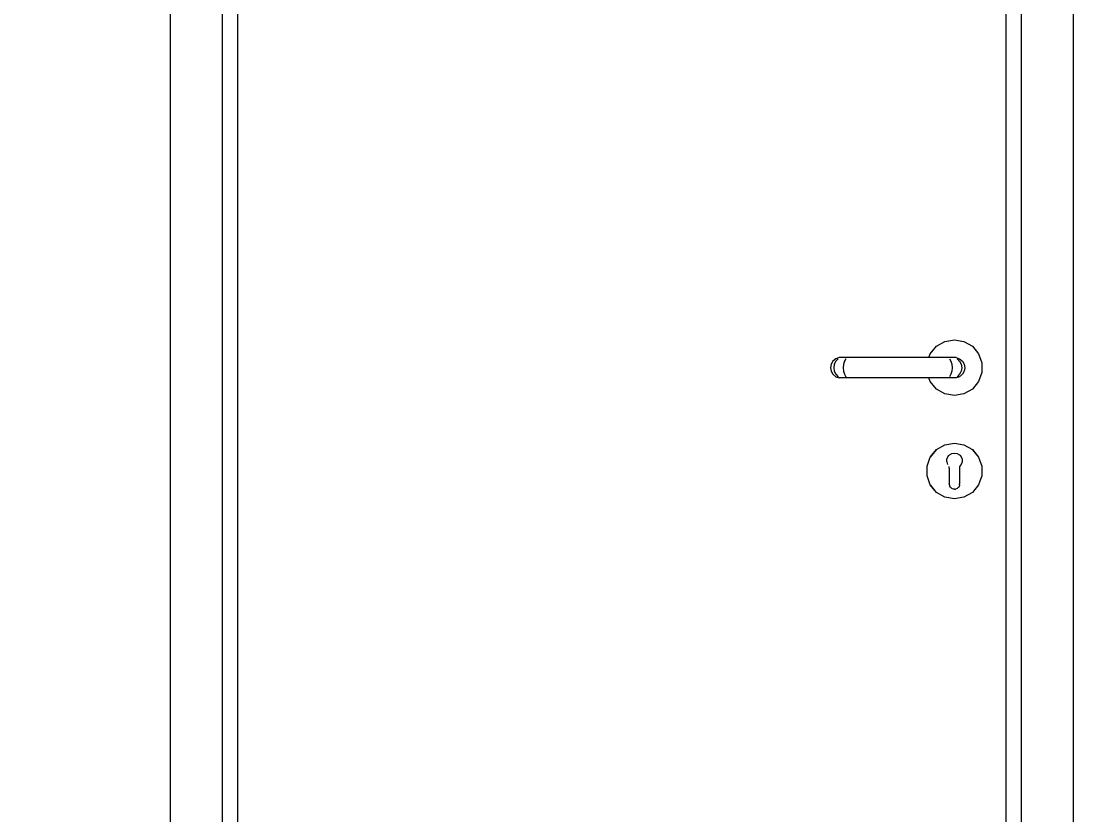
# Model space of a CAD drawing. Header units: millimetres. Extents: x -310 to 171125, y -3027 to 55843.
# Drawn here: x 132004 to 133042, y 18563 to 19331 of the extents above; entities that cross this region are included whole.
import ezdxf

# ---------------------------------------------------------------- set-up
doc = ezdxf.new("R2010")
doc.units = ezdxf.units.MM
doc.header["$MEASUREMENT"] = 0
doc.set_wipeout_variables(frame=1)
doc.linetypes.add('Wipeout_Contour', pattern=[1000, 0, -1000])
doc.layers.add('Dimensioning - General', color=7, linetype='Continuous')
doc.layers.add('Structural - Bearing', color=7, linetype='Continuous')
for name, color, linetype, lineweight, true_color in [('Dimensioning - General_Pen_No__61', 7, 'Continuous', 20, 0x6a6a6a), ('Dimensioning - General_Pen_No__88', 7, 'Continuous', 20, 0xfd4435), ('Structural - Bearing_Pen_No__82', 7, 'Continuous', 20, 0xaaaaaa)]:
    doc.layers.add(name, color=color, linetype=linetype, lineweight=lineweight, true_color=true_color)
doc.layers.get('0').off()
doc.styles.add('GENERATED_STYLE_6', font='calibril.ttf')
doc.dimstyles.new('GENERATED_STYLE__1', dxfattribs={"dimtxt": 195.999997, "dimasz": 106.4, "dimexe": 0.18, "dimexo": 0.0625, "dimgap": 0.09, "dimtad": 1, "dimdec": 0, "dimlfac": 0.1, "dimzin": 0, "dimdsep": 46, "dimtxsty": 'GENERATED_STYLE_6', "dimblk": 'ARROWHEAD_2', "dimblk1": 'ARROWHEAD_2', "dimblk2": 'ARROWHEAD_2', "dimcen": 0.09, "dimse1": 1, "dimse2": 1, "dimclrd": 256, "dimclre": 256, "dimclrt": 256, "dimadec": 0, "dimazin": 0, "dimtfac": 1, "dimtdec": 4, "dimtmove": 0, "dimatfit": 3, "dimfxl": 1, "dimtolj": 1, "dimtzin": 0, "dimarcsym": 0})

# ---------------------------------------------------------------- blocks, each defined once
blk = doc.blocks.new('*D85')
at = {"layer": 'Dimensioning - General_Pen_No__61', "color": 251, "linetype": 'Continuous', "lineweight": 20, "true_color": 0x6a6a6a, "transparency": 16777216}
for p, q in [((134582.9, 20636), (134722.9, 20555.2)), ((134757.9, 20595.6), (134547.9, 20595.6)), ((134652.9, 17895.6), (134652.9, 20595.6)), ((134582.9, 17936), (134722.9, 17855.2)), ((134757.9, 17895.6), (134547.9, 17895.6))]:
    blk.add_line(p, q, dxfattribs=at)
at = {"layer": 'Dimensioning - General_Pen_No__88', "color": 20, "lineweight": 20, "true_color": 0xfd4435, "transparency": 16777216, "char_height": 196, "attachment_point": 7, "rotation": 90, "style": 'GENERATED_STYLE_6'}
for s, insert in [('\\A1;{\\pql;\\fCalibri Light|b0|i0|c0|p34;20}', (134613.7, 20237.4)), ('\\A1;{\\pql;\\fCalibri Light|b0|i0|c0|p34;270}', (134613.7, 19007.3))]:
    blk.add_mtext(s, dxfattribs=dict(at, insert=insert))
blk = doc.blocks.new('ARROWHEAD_2')
at = {"color": 0, "linetype": 'Continuous', "lineweight": 0}
for p, q in [((-0.3781, -0.655), (0.3781, 0.655)), ((0, 0), (-1, 0))]:
    blk.add_line(p, q, dxfattribs=at)
blk = doc.blocks.new('*D128')
at = {"layer": 'Dimensioning - General_Pen_No__61', "color": 251, "linetype": 'Continuous', "lineweight": 20, "true_color": 0x6a6a6a, "transparency": 16777216}
for p, q in [((135132.9, 20636), (135272.9, 20555.2)), ((135307.9, 20595.6), (135097.9, 20595.6)), ((135202.9, 17895.6), (135202.9, 20595.6)), ((135132.9, 17936), (135272.9, 17855.2)), ((135307.9, 17895.6), (135097.9, 17895.6))]:
    blk.add_line(p, q, dxfattribs=at)
at = {"layer": 'Dimensioning - General_Pen_No__88', "color": 20, "lineweight": 20, "true_color": 0xfd4435, "transparency": 16777216, "char_height": 196, "attachment_point": 7, "rotation": 90, "style": 'GENERATED_STYLE_6'}
for s, insert in [('\\A1;{\\pql;\\fCalibri Light|b0|i0|c0|p34;20}', (135163.7, 20237.4)), ('\\A1;{\\pql;\\fCalibri Light|b0|i0|c0|p34;270}', (135163.7, 19007.3))]:
    blk.add_mtext(s, dxfattribs=dict(at, insert=insert))
blk = doc.blocks.new('*D156')
at = {"layer": 'Dimensioning - General_Pen_No__61', "color": 251, "linetype": 'Continuous', "lineweight": 20, "true_color": 0x6a6a6a, "transparency": 16777216}
for p, q in [((135682.9, 20836), (135822.9, 20755.2)), ((135857.9, 20795.6), (135647.9, 20795.6)), ((135752.9, 17895.6), (135752.9, 20795.6)), ((135682.9, 17936), (135822.9, 17855.2)), ((135857.9, 17895.6), (135647.9, 17895.6))]:
    blk.add_line(p, q, dxfattribs=at)
at = {"layer": 'Dimensioning - General_Pen_No__88', "color": 20, "lineweight": 20, "true_color": 0xfd4435, "transparency": 16777216, "insert": (135713.7, 19107.3), "char_height": 196, "attachment_point": 7, "rotation": 90, "style": 'GENERATED_STYLE_6'}
blk.add_mtext('\\A1;{\\pql;\\fCalibri Light|b0|i0|c0|p34;290}', dxfattribs=at)

msp = doc.modelspace()

# ---------------------------------------------------------------- wipeouts: each hides what was drawn before it
at = {"color": 254, "linetype": 'Wipeout_Contour', "lineweight": 0, "ltscale": 534173.200287}
msp.add_wipeout([(132148.2, 20132.6), (132148.2, 17995.6), (132198.2, 17995.6), (132198.2, 20082.6)], dxfattribs=at).dxf.layer = 'Structural - Bearing'
at = {"color": 254, "linetype": 'Wipeout_Contour', "lineweight": 0, "ltscale": 537435.592525}
msp.add_wipeout([(133022.2, 17995.6), (133022.2, 20132.6), (132972.2, 20082.6), (132972.2, 17995.6)], dxfattribs=at).dxf.layer = 'Structural - Bearing'
at = {"color": 254, "linetype": 'Wipeout_Contour', "lineweight": 0, "ltscale": 3625020.864512284}
msp.add_wipeout([(132883.8, 19009.1), (132882.5, 19005.5), (132908.9, 19005.5), (132912.2, 19004.3), (132914.9, 19002), (132916.6, 18999), (132917.2, 18995.6), (132916.6, 18992.2), (132914.9, 18989.2), (132912.2, 18986.9), (132908.9, 18985.8), (132882.5, 18985.8), (132883.8, 18982.1), (132889.9, 18974.9), (132898, 18970.2), (132907.2, 18968.6), (132916.4, 18970.2), (132924.6, 18974.9), (132930.6, 18982.1), (132933.8, 18990.9), (132933.8, 19000.3), (132930.6, 19009.1), (132924.6, 19016.3), (132916.4, 19021), (132907.2, 19022.6), (132898, 19021), (132889.9, 19016.3)], dxfattribs=at).dxf.layer = 'Structural - Bearing'
at = {"color": 254, "linetype": 'Wipeout_Contour', "lineweight": 0, "ltscale": 939658.90446}
msp.add_wipeout([(132900.8, 18909.4), (132901.8, 18910.5), (132898, 18920.9), (132889.9, 18916.2), (132899.8, 18904.4), (132899.8, 18904.4), (132899.9, 18907)], dxfattribs=at).dxf.layer = 'Structural - Bearing'

# ---------------------------------------------------------------- next in the draw order: linework, layer by layer
at = {"layer": 'Structural - Bearing_Pen_No__82', "color": 253, "linetype": 'Continuous', "lineweight": 20, "true_color": 0xaaaaaa}
for p, q in [((132148.2, 17995.6), (132148.2, 20132.6)), ((133022.2, 20132.6), (133022.2, 17995.6)), ((132889.9, 19016.3), (132898, 19021)), ((132898, 19021), (132907.2, 19022.6)), ((132907.2, 19022.6), (132916.4, 19021)), ((132916.4, 19021), (132924.6, 19016.3)), ((132924.6, 19016.3), (132930.6, 19009.1)), ((132930.6, 19009.1), (132933.8, 19000.3)), ((132933.8, 19000.3), (132933.8, 18990.9)), ((132933.8, 18990.9), (132930.6, 18982.1)), ((132898, 18970.2), (132889.9, 18974.9)), ((132924.6, 18974.9), (132916.4, 18970.2)), ((132930.6, 18982.1), (132924.6, 18974.9)), ((132907.2, 18968.6), (132898, 18970.2)), ((132916.4, 18970.2), (132907.2, 18968.6))]:
    msp.add_line(p, q, dxfattribs=at)

# ---------------------------------------------------------------- next in the draw order: wipeouts: each hides what was drawn before it
at = {"color": 254, "linetype": 'Wipeout_Contour', "lineweight": 0, "ltscale": 534286.246253}
msp.add_wipeout([(132198.2, 17995.6), (132213.2, 17995.6), (132213.2, 20055.6), (132198.2, 20055.6)], dxfattribs=at).dxf.layer = 'Structural - Bearing'
at = {"color": 254, "linetype": 'Wipeout_Contour', "lineweight": 0, "ltscale": 537291.379318}
msp.add_wipeout([(132957.2, 20055.6), (132957.2, 17995.6), (132972.2, 17995.6), (132972.2, 20055.6)], dxfattribs=at).dxf.layer = 'Structural - Bearing'
at = {"color": 254, "linetype": 'Wipeout_Contour', "lineweight": 0, "ltscale": 537045.199088}
msp.add_wipeout([(132908.9, 19005.5), (132906.8, 19005.5), (132909.7, 19004.3), (132912.2, 19004.3)], dxfattribs=at).dxf.layer = 'Structural - Bearing'
at = {"color": 254, "linetype": 'Wipeout_Contour', "lineweight": 0, "ltscale": 537062.718796}
msp.add_wipeout([(132914.2, 18995.6), (132913.6, 18992.2), (132916.6, 18992.2), (132917.2, 18995.6)], dxfattribs=at).dxf.layer = 'Structural - Bearing'
at = {"color": 254, "linetype": 'Wipeout_Contour', "lineweight": 0, "ltscale": 805405.027773}
msp.add_wipeout([(132900.6, 18902), (132899.8, 18904.4), (132889.9, 18916.2), (132883.9, 18909.1), (132902.2, 18898.5), (132902.2, 18900)], dxfattribs=at).dxf.layer = 'Structural - Bearing'

# ---------------------------------------------------------------- next in the draw order: linework, layer by layer
at = {"layer": 'Structural - Bearing_Pen_No__82', "color": 253, "linetype": 'Continuous', "lineweight": 20, "true_color": 0xaaaaaa}
for p, q in [((132198.2, 20082.6), (132198.2, 17995.6)), ((132972.2, 17995.6), (132972.2, 20082.6)), ((132213.2, 20067.6), (132213.2, 17995.6)), ((132957.2, 17995.6), (132957.2, 20067.6))]:
    msp.add_line(p, q, dxfattribs=at)

# ---------------------------------------------------------------- next in the draw order: wipeouts: each hides what was drawn before it
at = {"color": 254, "linetype": 'Wipeout_Contour', "lineweight": 0, "ltscale": 537055.344247}
msp.add_wipeout([(132909.7, 19004.3), (132912.1, 19002), (132914.9, 19002), (132912.2, 19004.3)], dxfattribs=at).dxf.layer = 'Structural - Bearing'
at = {"color": 254, "linetype": 'Wipeout_Contour', "lineweight": 0, "ltscale": 537056.529711}
msp.add_wipeout([(132913.6, 18992.2), (132912.1, 18989.2), (132914.9, 18989.2), (132916.6, 18992.2)], dxfattribs=at).dxf.layer = 'Structural - Bearing'
at = {"color": 254, "linetype": 'Wipeout_Contour', "lineweight": 0, "ltscale": 805456.292717}
msp.add_wipeout([(132904.7, 18912.6), (132907.2, 18913), (132907.2, 18922.5), (132898, 18920.9), (132901.8, 18910.5), (132902.5, 18911.3)], dxfattribs=at).dxf.layer = 'Structural - Bearing'

# ---------------------------------------------------------------- next in the draw order: wipeouts: each hides what was drawn before it
at = {"color": 254, "linetype": 'Wipeout_Contour', "lineweight": 0, "ltscale": 537062.10289}
msp.add_wipeout([(132912.1, 19002), (132913.6, 18999), (132916.6, 18999), (132914.9, 19002)], dxfattribs=at).dxf.layer = 'Structural - Bearing'
at = {"color": 254, "linetype": 'Wipeout_Contour', "lineweight": 0, "ltscale": 537046.805513}
msp.add_wipeout([(132912.1, 18989.2), (132909.7, 18986.9), (132912.2, 18986.9), (132914.9, 18989.2)], dxfattribs=at).dxf.layer = 'Structural - Bearing'
at = {"color": 254, "linetype": 'Wipeout_Contour', "lineweight": 0, "ltscale": 536935.175203}
msp.add_wipeout([(132889.9, 18916.3), (132889.9, 18916.2), (132898, 18920.9), (132898, 18921)], dxfattribs=at).dxf.layer = 'Structural - Bearing'

# ---------------------------------------------------------------- next in the draw order: wipeouts: each hides what was drawn before it
at = {"color": 254, "linetype": 'Wipeout_Contour', "lineweight": 0, "ltscale": 537027.207056}
msp.add_wipeout([(132906.8, 19005.5), (132900.6, 19005.5), (132902.3, 19004.3), (132909.7, 19004.3)], dxfattribs=at).dxf.layer = 'Structural - Bearing'
at = {"color": 254, "linetype": 'Wipeout_Contour', "lineweight": 0, "ltscale": 537064.654326}
msp.add_wipeout([(132913.6, 18999), (132914.2, 18995.6), (132917.2, 18995.6), (132916.6, 18999)], dxfattribs=at).dxf.layer = 'Structural - Bearing'
at = {"color": 254, "linetype": 'Wipeout_Contour', "lineweight": 0, "ltscale": 537034.724571}
msp.add_wipeout([(132912.2, 18986.9), (132909.7, 18986.9), (132906.8, 18985.8), (132908.9, 18985.8)], dxfattribs=at).dxf.layer = 'Structural - Bearing'
at = {"color": 254, "linetype": 'Wipeout_Contour', "lineweight": 0, "ltscale": 536903.873567}
msp.add_wipeout([(132883.8, 18909.1), (132883.9, 18909.1), (132889.9, 18916.2), (132889.9, 18916.3)], dxfattribs=at).dxf.layer = 'Structural - Bearing'

# ---------------------------------------------------------------- next in the draw order: wipeouts: each hides what was drawn before it
at = {"color": 254, "linetype": 'Wipeout_Contour', "lineweight": 0, "ltscale": 537034.49945}
msp.add_wipeout([(132902.3, 19004.3), (132903.7, 19002), (132912.1, 19002), (132909.7, 19004.3)], dxfattribs=at).dxf.layer = 'Structural - Bearing'
at = {"color": 254, "linetype": 'Wipeout_Contour', "lineweight": 0, "ltscale": 537038.613773}
msp.add_wipeout([(132914.2, 18995.6), (132904.9, 18995.6), (132904.6, 18992.2), (132913.6, 18992.2)], dxfattribs=at).dxf.layer = 'Structural - Bearing'
at = {"color": 254, "linetype": 'Wipeout_Contour', "lineweight": 0, "ltscale": 536918.449097}
msp.add_wipeout([(132902.2, 18898.5), (132883.9, 18909.1), (132880.7, 18900.3), (132902.2, 18896.5)], dxfattribs=at).dxf.layer = 'Structural - Bearing'

# ---------------------------------------------------------------- next in the draw order: wipeouts: each hides what was drawn before it
at = {"color": 254, "linetype": 'Wipeout_Contour', "lineweight": 0, "ltscale": 537039.135125}
msp.add_wipeout([(132912.1, 19002), (132903.7, 19002), (132904.6, 18999), (132913.6, 18999)], dxfattribs=at).dxf.layer = 'Structural - Bearing'
at = {"color": 254, "linetype": 'Wipeout_Contour', "lineweight": 0, "ltscale": 537033.561709}
msp.add_wipeout([(132913.6, 18992.2), (132904.6, 18992.2), (132903.7, 18989.2), (132912.1, 18989.2)], dxfattribs=at).dxf.layer = 'Structural - Bearing'
at = {"color": 254, "linetype": 'Wipeout_Contour', "lineweight": 0, "ltscale": 805500.882095}
msp.add_wipeout([(132912, 18911.3), (132912.6, 18910.5), (132916.4, 18920.9), (132907.2, 18922.5), (132907.2, 18913), (132909.7, 18912.6)], dxfattribs=at).dxf.layer = 'Structural - Bearing'
at = {"color": 254, "linetype": 'Wipeout_Contour', "lineweight": 0, "ltscale": 536912.426588}
msp.add_wipeout([(132902.2, 18896.5), (132880.7, 18900.3), (132880.7, 18890.9), (132902.2, 18894.7)], dxfattribs=at).dxf.layer = 'Structural - Bearing'

# ---------------------------------------------------------------- next in the draw order: wipeouts: each hides what was drawn before it
at = {"color": 254, "linetype": 'Wipeout_Contour', "lineweight": 0, "ltscale": 536996.378494}
msp.add_wipeout([(132900.6, 19005.5), (132892.4, 19005.5), (132892.9, 19004.3), (132902.3, 19004.3)], dxfattribs=at).dxf.layer = 'Structural - Bearing'
at = {"color": 254, "linetype": 'Wipeout_Contour', "lineweight": 0, "ltscale": 537040.549389}
msp.add_wipeout([(132913.6, 18999), (132904.6, 18999), (132904.9, 18995.6), (132914.2, 18995.6)], dxfattribs=at).dxf.layer = 'Structural - Bearing'
at = {"color": 254, "linetype": 'Wipeout_Contour', "lineweight": 0, "ltscale": 537025.960388}
msp.add_wipeout([(132903.7, 18989.2), (132902.3, 18986.9), (132909.7, 18986.9), (132912.1, 18989.2)], dxfattribs=at).dxf.layer = 'Structural - Bearing'
at = {"color": 254, "linetype": 'Wipeout_Contour', "lineweight": 0, "ltscale": 536971.252898}
msp.add_wipeout([(132898, 18921), (132898, 18920.9), (132907.2, 18922.5), (132907.2, 18922.6)], dxfattribs=at).dxf.layer = 'Structural - Bearing'
at = {"color": 254, "linetype": 'Wipeout_Contour', "lineweight": 0, "ltscale": 939781.748348}
msp.add_wipeout([(132914.6, 18904.4), (132914.6, 18904.4), (132924.5, 18916.2), (132916.4, 18920.9), (132912.6, 18910.5), (132913.6, 18909.4), (132914.5, 18907)], dxfattribs=at).dxf.layer = 'Structural - Bearing'
at = {"color": 254, "linetype": 'Wipeout_Contour', "lineweight": 0, "ltscale": 536881.12453}
msp.add_wipeout([(132880.6, 18900.3), (132880.7, 18900.3), (132883.9, 18909.1), (132883.8, 18909.1)], dxfattribs=at).dxf.layer = 'Structural - Bearing'
at = {"color": 254, "linetype": 'Wipeout_Contour', "lineweight": 0, "ltscale": 536912.437725}
msp.add_wipeout([(132902.2, 18894.7), (132880.7, 18890.9), (132883.9, 18882.2), (132902.2, 18892.7)], dxfattribs=at).dxf.layer = 'Structural - Bearing'

# ---------------------------------------------------------------- next in the draw order: linework, layer by layer
at = {"layer": 'Structural - Bearing_Pen_No__82', "color": 253, "linetype": 'Continuous', "lineweight": 20, "true_color": 0xaaaaaa}
for p, q in [((132912.1, 19002), (132913.6, 18999)), ((132912.2, 19004.3), (132914.9, 19002)), ((132913.6, 18999), (132914.2, 18995.6)), ((132914.2, 18995.6), (132913.6, 18992.2)), ((132914.9, 19002), (132916.6, 18999)), ((132916.6, 18999), (132917.2, 18995.6)), ((132917.2, 18995.6), (132916.6, 18992.2)), ((132883.8, 18909.1), (132889.9, 18916.3))]:
    msp.add_line(p, q, dxfattribs=at)

# ---------------------------------------------------------------- next in the draw order: wipeouts: each hides what was drawn before it
at = {"color": 254, "linetype": 'Wipeout_Contour', "lineweight": 0, "ltscale": 536999.185427}
msp.add_wipeout([(132902.3, 19004.3), (132892.9, 19004.3), (132893.2, 19002), (132903.7, 19002)], dxfattribs=at).dxf.layer = 'Structural - Bearing'
at = {"color": 254, "linetype": 'Wipeout_Contour', "lineweight": 0, "ltscale": 536998.202981}
msp.add_wipeout([(132904.9, 18995.6), (132893.5, 18995.6), (132893.4, 18992.2), (132904.6, 18992.2)], dxfattribs=at).dxf.layer = 'Structural - Bearing'
at = {"color": 254, "linetype": 'Wipeout_Contour', "lineweight": 0, "ltscale": 537016.732189}
msp.add_wipeout([(132900.6, 18985.8), (132906.8, 18985.8), (132909.7, 18986.9), (132902.3, 18986.9)], dxfattribs=at).dxf.layer = 'Structural - Bearing'
at = {"color": 254, "linetype": 'Wipeout_Contour', "lineweight": 0, "ltscale": 537007.761967}
msp.add_wipeout([(132907.2, 18922.6), (132907.2, 18922.5), (132916.4, 18920.9), (132916.4, 18921)], dxfattribs=at).dxf.layer = 'Structural - Bearing'
at = {"color": 254, "linetype": 'Wipeout_Contour', "lineweight": 0, "ltscale": 536918.368956}
msp.add_wipeout([(132902.2, 18892.7), (132883.9, 18882.2), (132889.9, 18875), (132902.2, 18889.6)], dxfattribs=at).dxf.layer = 'Structural - Bearing'

# ---------------------------------------------------------------- next in the draw order: linework, layer by layer
at = {"layer": 'Structural - Bearing_Pen_No__82', "color": 253, "linetype": 'Continuous', "lineweight": 20, "true_color": 0xaaaaaa}
for p, q in [((132913.6, 18992.2), (132912.1, 18989.2)), ((132914.9, 18989.2), (132912.2, 18986.9)), ((132916.6, 18992.2), (132914.9, 18989.2))]:
    msp.add_line(p, q, dxfattribs=at)

# ---------------------------------------------------------------- next in the draw order: wipeouts: each hides what was drawn before it
at = {"color": 254, "linetype": 'Wipeout_Contour', "lineweight": 0, "ltscale": 537000.492587}
msp.add_wipeout([(132903.7, 19002), (132893.2, 19002), (132893.4, 18999), (132904.6, 18999)], dxfattribs=at).dxf.layer = 'Structural - Bearing'
at = {"color": 254, "linetype": 'Wipeout_Contour', "lineweight": 0, "ltscale": 536994.918774}
msp.add_wipeout([(132904.6, 18992.2), (132893.4, 18992.2), (132893.2, 18989.2), (132903.7, 18989.2)], dxfattribs=at).dxf.layer = 'Structural - Bearing'
at = {"color": 254, "linetype": 'Wipeout_Contour', "lineweight": 0, "ltscale": 805535.01865}
msp.add_wipeout([(132913.8, 18902), (132912.2, 18900), (132912.2, 18898.5), (132930.5, 18909.1), (132924.5, 18916.2), (132914.6, 18904.4)], dxfattribs=at).dxf.layer = 'Structural - Bearing'
at = {"color": 254, "linetype": 'Wipeout_Contour', "lineweight": 0, "ltscale": 536869.67713}
msp.add_wipeout([(132880.6, 18890.9), (132880.7, 18890.9), (132880.7, 18900.3), (132880.6, 18900.3)], dxfattribs=at).dxf.layer = 'Structural - Bearing'
at = {"color": 254, "linetype": 'Wipeout_Contour', "lineweight": 0, "ltscale": 671165.503126}
msp.add_wipeout([(132889.9, 18875), (132898, 18870.3), (132902.4, 18882.3), (132902.2, 18883.1), (132902.2, 18889.6)], dxfattribs=at).dxf.layer = 'Structural - Bearing'

# ---------------------------------------------------------------- next in the draw order: linework, layer by layer
at = {"layer": 'Structural - Bearing_Pen_No__82', "color": 253, "linetype": 'Continuous', "lineweight": 20, "true_color": 0xaaaaaa}
for p, q in [((132906.8, 19005.5), (132900.6, 19005.5)), ((132908.9, 19005.5), (132906.8, 19005.5)), ((132908.9, 19005.5), (132912.2, 19004.3)), ((132912.2, 18986.9), (132908.9, 18985.8)), ((132912.1, 18989.2), (132909.7, 18986.9)), ((132898, 18921), (132907.2, 18922.6)), ((132880.6, 18900.3), (132883.8, 18909.1))]:
    msp.add_line(p, q, dxfattribs=at)

# ---------------------------------------------------------------- next in the draw order: wipeouts: each hides what was drawn before it
at = {"color": 254, "linetype": 'Wipeout_Contour', "lineweight": 0, "ltscale": 536818.685553}
msp.add_wipeout([(132892.4, 19005.5), (132812, 19005.5), (132811.5, 19004.3), (132892.9, 19004.3)], dxfattribs=at).dxf.layer = 'Structural - Bearing'
at = {"color": 254, "linetype": 'Wipeout_Contour', "lineweight": 0, "ltscale": 537000.138741}
msp.add_wipeout([(132904.6, 18999), (132893.4, 18999), (132893.5, 18995.6), (132904.9, 18995.6)], dxfattribs=at).dxf.layer = 'Structural - Bearing'
at = {"color": 254, "linetype": 'Wipeout_Contour', "lineweight": 0, "ltscale": 536990.645807}
msp.add_wipeout([(132903.7, 18989.2), (132893.2, 18989.2), (132892.9, 18986.9), (132902.3, 18986.9)], dxfattribs=at).dxf.layer = 'Structural - Bearing'
at = {"color": 254, "linetype": 'Wipeout_Contour', "lineweight": 0, "ltscale": 537040.285406}
msp.add_wipeout([(132916.4, 18921), (132916.4, 18920.9), (132924.5, 18916.2), (132924.6, 18916.3)], dxfattribs=at).dxf.layer = 'Structural - Bearing'
at = {"color": 254, "linetype": 'Wipeout_Contour', "lineweight": 0, "ltscale": 536870.902149}
msp.add_wipeout([(132883.8, 18882.1), (132883.9, 18882.2), (132880.7, 18890.9), (132880.6, 18890.9)], dxfattribs=at).dxf.layer = 'Structural - Bearing'

# ---------------------------------------------------------------- next in the draw order: linework, layer by layer
at = {"layer": 'Structural - Bearing_Pen_No__82', "color": 253, "linetype": 'Continuous', "lineweight": 20, "true_color": 0xaaaaaa}
for p, q in [((132902.3, 19004.3), (132903.7, 19002)), ((132903.7, 19002), (132904.6, 18999)), ((132904.6, 18999), (132904.9, 18995.6)), ((132904.9, 18995.6), (132904.6, 18992.2)), ((132909.7, 19004.3), (132912.1, 19002)), ((132907.2, 18922.6), (132916.4, 18921)), ((132880.6, 18890.9), (132880.6, 18900.3))]:
    msp.add_line(p, q, dxfattribs=at)

# ---------------------------------------------------------------- next in the draw order: wipeouts: each hides what was drawn before it
at = {"color": 254, "linetype": 'Wipeout_Contour', "lineweight": 0, "ltscale": 536812.476719}
msp.add_wipeout([(132893.5, 18995.6), (132810.9, 18995.6), (132811, 18992.2), (132893.4, 18992.2)], dxfattribs=at).dxf.layer = 'Structural - Bearing'
at = {"color": 254, "linetype": 'Wipeout_Contour', "lineweight": 0, "ltscale": 536817.71694}
msp.add_wipeout([(132892.9, 19004.3), (132811.5, 19004.3), (132811.2, 19002), (132893.2, 19002)], dxfattribs=at).dxf.layer = 'Structural - Bearing'
at = {"color": 254, "linetype": 'Wipeout_Contour', "lineweight": 0, "ltscale": 536985.903029}
msp.add_wipeout([(132902.3, 18986.9), (132892.9, 18986.9), (132892.4, 18985.8), (132900.6, 18985.8)], dxfattribs=at).dxf.layer = 'Structural - Bearing'
at = {"color": 254, "linetype": 'Wipeout_Contour', "lineweight": 0, "ltscale": 536884.66149}
msp.add_wipeout([(132889.9, 18874.9), (132889.9, 18875), (132883.9, 18882.2), (132883.8, 18882.1)], dxfattribs=at).dxf.layer = 'Structural - Bearing'

# ---------------------------------------------------------------- next in the draw order: linework, layer by layer
at = {"layer": 'Structural - Bearing_Pen_No__82', "color": 253, "linetype": 'Continuous', "lineweight": 20, "true_color": 0xaaaaaa}
for p, q in [((132883.8, 19009.1), (132889.9, 19016.3)), ((132906.8, 18985.8), (132900.6, 18985.8)), ((132903.7, 18989.2), (132902.3, 18986.9)), ((132904.6, 18992.2), (132903.7, 18989.2)), ((132908.9, 18985.8), (132906.8, 18985.8)), ((132883.8, 18882.1), (132880.6, 18890.9))]:
    msp.add_line(p, q, dxfattribs=at)

# ---------------------------------------------------------------- next in the draw order: wipeouts: each hides what was drawn before it
at = {"color": 254, "linetype": 'Wipeout_Contour', "lineweight": 0, "ltscale": 536816.233093}
msp.add_wipeout([(132893.2, 19002), (132811.2, 19002), (132811, 18999), (132893.4, 18999)], dxfattribs=at).dxf.layer = 'Structural - Bearing'
at = {"color": 254, "linetype": 'Wipeout_Contour', "lineweight": 0, "ltscale": 536810.65737}
msp.add_wipeout([(132893.4, 18992.2), (132811, 18992.2), (132811.2, 18989.2), (132893.2, 18989.2)], dxfattribs=at).dxf.layer = 'Structural - Bearing'
at = {"color": 254, "linetype": 'Wipeout_Contour', "lineweight": 0, "ltscale": 536909.291778}
msp.add_wipeout([(132898, 18870.2), (132898, 18870.3), (132889.9, 18875), (132889.9, 18874.9)], dxfattribs=at).dxf.layer = 'Structural - Bearing'

# ---------------------------------------------------------------- next in the draw order: linework, layer by layer
at = {"layer": 'Structural - Bearing_Pen_No__82', "color": 253, "linetype": 'Continuous', "lineweight": 20, "true_color": 0xaaaaaa}
for p, q in [((132882.5, 19005.5), (132883.8, 19009.1)), ((132900.6, 19005.5), (132892.4, 19005.5)), ((132889.9, 18874.9), (132883.8, 18882.1))]:
    msp.add_line(p, q, dxfattribs=at)

# ---------------------------------------------------------------- next in the draw order: wipeouts: each hides what was drawn before it
at = {"color": 254, "linetype": 'Wipeout_Contour', "lineweight": 0, "ltscale": 536640.993001}
msp.add_wipeout([(132812, 19005.5), (132803.8, 19005.5), (132802.1, 19004.3), (132811.5, 19004.3)], dxfattribs=at).dxf.layer = 'Structural - Bearing'
at = {"color": 254, "linetype": 'Wipeout_Contour', "lineweight": 0, "ltscale": 536814.413147}
msp.add_wipeout([(132893.4, 18999), (132811, 18999), (132810.9, 18995.6), (132893.5, 18995.6)], dxfattribs=at).dxf.layer = 'Structural - Bearing'
at = {"color": 254, "linetype": 'Wipeout_Contour', "lineweight": 0, "ltscale": 536809.174437}
msp.add_wipeout([(132893.2, 18989.2), (132811.2, 18989.2), (132811.5, 18986.9), (132892.9, 18986.9)], dxfattribs=at).dxf.layer = 'Structural - Bearing'
at = {"color": 254, "linetype": 'Wipeout_Contour', "lineweight": 0, "ltscale": 1073902.150487775}
msp.add_wipeout([(132906.3, 18878.2), (132904.7, 18878.8), (132903.4, 18879.9), (132902.5, 18881.4), (132902.4, 18882.3), (132898, 18870.3), (132907.2, 18868.7), (132907.2, 18878.2)], dxfattribs=at).dxf.layer = 'Structural - Bearing'

# ---------------------------------------------------------------- next in the draw order: wipeouts: each hides what was drawn before it
at = {"color": 254, "linetype": 'Wipeout_Contour', "lineweight": 0, "ltscale": 536626.750921}
msp.add_wipeout([(132810.9, 18995.6), (132799.5, 18995.6), (132799.8, 18992.2), (132811, 18992.2)], dxfattribs=at).dxf.layer = 'Structural - Bearing'
at = {"color": 254, "linetype": 'Wipeout_Contour', "lineweight": 0, "ltscale": 536636.248877}
msp.add_wipeout([(132811.5, 19004.3), (132802.1, 19004.3), (132800.7, 19002), (132811.2, 19002)], dxfattribs=at).dxf.layer = 'Structural - Bearing'
at = {"color": 254, "linetype": 'Wipeout_Contour', "lineweight": 0, "ltscale": 536808.206621}
msp.add_wipeout([(132892.9, 18986.9), (132811.5, 18986.9), (132812, 18985.8), (132892.4, 18985.8)], dxfattribs=at).dxf.layer = 'Structural - Bearing'
at = {"color": 254, "linetype": 'Wipeout_Contour', "lineweight": 0, "ltscale": 536941.820995}
msp.add_wipeout([(132907.2, 18868.6), (132907.2, 18868.7), (132898, 18870.3), (132898, 18870.2)], dxfattribs=at).dxf.layer = 'Structural - Bearing'

# ---------------------------------------------------------------- next in the draw order: linework, layer by layer
at = {"layer": 'Structural - Bearing_Pen_No__82', "color": 253, "linetype": 'Continuous', "lineweight": 20, "true_color": 0xaaaaaa}
for p, q in [((132883.8, 18982.1), (132882.5, 18985.8)), ((132900.6, 18985.8), (132892.4, 18985.8)), ((132889.9, 18974.9), (132883.8, 18982.1))]:
    msp.add_line(p, q, dxfattribs=at)

# ---------------------------------------------------------------- next in the draw order: wipeouts: each hides what was drawn before it
at = {"color": 254, "linetype": 'Wipeout_Contour', "lineweight": 0, "ltscale": 536631.974051}
msp.add_wipeout([(132811.2, 19002), (132800.7, 19002), (132799.8, 18999), (132811, 18999)], dxfattribs=at).dxf.layer = 'Structural - Bearing'
at = {"color": 254, "linetype": 'Wipeout_Contour', "lineweight": 0, "ltscale": 536626.396417}
msp.add_wipeout([(132811, 18992.2), (132799.8, 18992.2), (132800.7, 18989.2), (132811.2, 18989.2)], dxfattribs=at).dxf.layer = 'Structural - Bearing'
at = {"color": 254, "linetype": 'Wipeout_Contour', "lineweight": 0, "ltscale": 1073955.870755146}
msp.add_wipeout([(132911.9, 18881.4), (132911, 18879.9), (132909.7, 18878.8), (132908.1, 18878.2), (132907.2, 18878.2), (132907.2, 18868.7), (132916.4, 18870.3), (132912.1, 18882.3)], dxfattribs=at).dxf.layer = 'Structural - Bearing'

# ---------------------------------------------------------------- next in the draw order: linework, layer by layer
at = {"layer": 'Structural - Bearing_Pen_No__82', "color": 253, "linetype": 'Continuous', "lineweight": 20, "true_color": 0xaaaaaa}
msp.add_line((132892.4, 19005.5), (132812, 19005.5), dxfattribs=at)

# ---------------------------------------------------------------- next in the draw order: wipeouts: each hides what was drawn before it
at = {"color": 254, "linetype": 'Wipeout_Contour', "lineweight": 0, "ltscale": 536610.164894}
msp.add_wipeout([(132797.7, 19005.5), (132794.7, 19004.3), (132802.1, 19004.3), (132803.8, 19005.5)], dxfattribs=at).dxf.layer = 'Structural - Bearing'
at = {"color": 254, "linetype": 'Wipeout_Contour', "lineweight": 0, "ltscale": 536628.688018}
msp.add_wipeout([(132811, 18999), (132799.8, 18999), (132799.5, 18995.6), (132810.9, 18995.6)], dxfattribs=at).dxf.layer = 'Structural - Bearing'
at = {"color": 254, "linetype": 'Wipeout_Contour', "lineweight": 0, "ltscale": 536627.703489}
msp.add_wipeout([(132811.2, 18989.2), (132800.7, 18989.2), (132802.1, 18986.9), (132811.5, 18986.9)], dxfattribs=at).dxf.layer = 'Structural - Bearing'
at = {"color": 254, "linetype": 'Wipeout_Contour', "lineweight": 0, "ltscale": 536978.332007}
msp.add_wipeout([(132916.4, 18870.2), (132916.4, 18870.3), (132907.2, 18868.7), (132907.2, 18868.6)], dxfattribs=at).dxf.layer = 'Structural - Bearing'

# ---------------------------------------------------------------- next in the draw order: wipeouts: each hides what was drawn before it
at = {"color": 254, "linetype": 'Wipeout_Contour', "lineweight": 0, "ltscale": 536586.340761}
msp.add_wipeout([(132799.5, 18995.6), (132790.3, 18995.6), (132790.8, 18992.2), (132799.8, 18992.2)], dxfattribs=at).dxf.layer = 'Structural - Bearing'
at = {"color": 254, "linetype": 'Wipeout_Contour', "lineweight": 0, "ltscale": 536600.935389}
msp.add_wipeout([(132794.7, 19004.3), (132792.3, 19002), (132800.7, 19002), (132802.1, 19004.3)], dxfattribs=at).dxf.layer = 'Structural - Bearing'
at = {"color": 254, "linetype": 'Wipeout_Contour', "lineweight": 0, "ltscale": 536630.510602}
msp.add_wipeout([(132811.5, 18986.9), (132802.1, 18986.9), (132803.8, 18985.8), (132812, 18985.8)], dxfattribs=at).dxf.layer = 'Structural - Bearing'
at = {"color": 254, "linetype": 'Wipeout_Contour', "lineweight": 0, "ltscale": 671249.601438}
msp.add_wipeout([(132916.4, 18870.3), (132924.5, 18875), (132912.2, 18889.6), (132912.2, 18883.1), (132912.1, 18882.3)], dxfattribs=at).dxf.layer = 'Structural - Bearing'

# ---------------------------------------------------------------- next in the draw order: linework, layer by layer
at = {"layer": 'Structural - Bearing_Pen_No__82', "color": 253, "linetype": 'Continuous', "lineweight": 20, "true_color": 0xaaaaaa}
msp.add_line((132892.4, 18985.8), (132812, 18985.8), dxfattribs=at)

# ---------------------------------------------------------------- next in the draw order: wipeouts: each hides what was drawn before it
at = {"color": 254, "linetype": 'Wipeout_Contour', "lineweight": 0, "ltscale": 536593.332111}
msp.add_wipeout([(132800.7, 19002), (132792.3, 19002), (132790.8, 18999), (132799.8, 18999)], dxfattribs=at).dxf.layer = 'Structural - Bearing'
at = {"color": 254, "linetype": 'Wipeout_Contour', "lineweight": 0, "ltscale": 536587.75408}
msp.add_wipeout([(132799.8, 18992.2), (132790.8, 18992.2), (132792.3, 18989.2), (132800.7, 18989.2)], dxfattribs=at).dxf.layer = 'Structural - Bearing'
at = {"color": 254, "linetype": 'Wipeout_Contour', "lineweight": 0, "ltscale": 537019.18722}
msp.add_wipeout([(132912.2, 18889.6), (132924.5, 18875), (132930.5, 18882.2), (132912.2, 18892.7)], dxfattribs=at).dxf.layer = 'Structural - Bearing'

# ---------------------------------------------------------------- next in the draw order: linework, layer by layer
at = {"layer": 'Structural - Bearing_Pen_No__82', "color": 253, "linetype": 'Continuous', "lineweight": 20, "true_color": 0xaaaaaa}
for p, q in [((132812, 19005.5), (132803.8, 19005.5)), ((132907.2, 18868.6), (132898, 18870.2))]:
    msp.add_line(p, q, dxfattribs=at)

# ---------------------------------------------------------------- next in the draw order: wipeouts: each hides what was drawn before it
at = {"color": 254, "linetype": 'Wipeout_Contour', "lineweight": 0, "ltscale": 536592.173164}
msp.add_wipeout([(132797.7, 19005.5), (132795.5, 19005.5), (132792.2, 19004.3), (132794.7, 19004.3)], dxfattribs=at).dxf.layer = 'Structural - Bearing'
at = {"color": 254, "linetype": 'Wipeout_Contour', "lineweight": 0, "ltscale": 536588.278002}
msp.add_wipeout([(132799.8, 18999), (132790.8, 18999), (132790.3, 18995.6), (132799.5, 18995.6)], dxfattribs=at).dxf.layer = 'Structural - Bearing'
at = {"color": 254, "linetype": 'Wipeout_Contour', "lineweight": 0, "ltscale": 536592.389444}
msp.add_wipeout([(132792.3, 18989.2), (132794.7, 18986.9), (132802.1, 18986.9), (132800.7, 18989.2)], dxfattribs=at).dxf.layer = 'Structural - Bearing'
at = {"color": 254, "linetype": 'Wipeout_Contour', "lineweight": 0, "ltscale": 537031.117422}
msp.add_wipeout([(132912.2, 18892.7), (132930.5, 18882.2), (132933.7, 18890.9), (132912.2, 18894.7)], dxfattribs=at).dxf.layer = 'Structural - Bearing'
at = {"color": 254, "linetype": 'Wipeout_Contour', "lineweight": 0, "ltscale": 537014.406894}
msp.add_wipeout([(132924.6, 18874.9), (132924.5, 18875), (132916.4, 18870.3), (132916.4, 18870.2)], dxfattribs=at).dxf.layer = 'Structural - Bearing'

# ---------------------------------------------------------------- next in the draw order: linework, layer by layer
at = {"layer": 'Structural - Bearing_Pen_No__82', "color": 253, "linetype": 'Continuous', "lineweight": 20, "true_color": 0xaaaaaa}
for p, q in [((132802.1, 19004.3), (132800.7, 19002)), ((132916.4, 18870.2), (132907.2, 18868.6))]:
    msp.add_line(p, q, dxfattribs=at)

# ---------------------------------------------------------------- next in the draw order: wipeouts: each hides what was drawn before it
at = {"color": 254, "linetype": 'Wipeout_Contour', "lineweight": 0, "ltscale": 536562.236178}
msp.add_wipeout([(132790.3, 18995.6), (132787.2, 18995.6), (132787.8, 18992.2), (132790.8, 18992.2)], dxfattribs=at).dxf.layer = 'Structural - Bearing'
at = {"color": 254, "linetype": 'Wipeout_Contour', "lineweight": 0, "ltscale": 536580.090958}
msp.add_wipeout([(132789.5, 19002), (132792.3, 19002), (132794.7, 19004.3), (132792.2, 19004.3)], dxfattribs=at).dxf.layer = 'Structural - Bearing'
at = {"color": 254, "linetype": 'Wipeout_Contour', "lineweight": 0, "ltscale": 536599.681896}
msp.add_wipeout([(132794.7, 18986.9), (132797.7, 18985.8), (132803.8, 18985.8), (132802.1, 18986.9)], dxfattribs=at).dxf.layer = 'Structural - Bearing'
at = {"color": 254, "linetype": 'Wipeout_Contour', "lineweight": 0, "ltscale": 537037.137832}
msp.add_wipeout([(132912.2, 18894.7), (132933.7, 18890.9), (132933.7, 18900.3), (132912.2, 18896.5)], dxfattribs=at).dxf.layer = 'Structural - Bearing'
at = {"color": 254, "linetype": 'Wipeout_Contour', "lineweight": 0, "ltscale": 537045.702288}
msp.add_wipeout([(132930.6, 18882.1), (132930.5, 18882.2), (132924.5, 18875), (132924.6, 18874.9)], dxfattribs=at).dxf.layer = 'Structural - Bearing'

# ---------------------------------------------------------------- next in the draw order: linework, layer by layer
at = {"layer": 'Structural - Bearing_Pen_No__82', "color": 253, "linetype": 'Continuous', "lineweight": 20, "true_color": 0xaaaaaa}
for p, q in [((132803.8, 19005.5), (132797.7, 19005.5)), ((132799.8, 18999), (132799.5, 18995.6)), ((132800.7, 19002), (132799.8, 18999)), ((132812, 18985.8), (132803.8, 18985.8))]:
    msp.add_line(p, q, dxfattribs=at)

# ---------------------------------------------------------------- next in the draw order: wipeouts: each hides what was drawn before it
at = {"color": 254, "linetype": 'Wipeout_Contour', "lineweight": 0, "ltscale": 536570.364759}
msp.add_wipeout([(132787.8, 18999), (132790.8, 18999), (132792.3, 19002), (132789.5, 19002)], dxfattribs=at).dxf.layer = 'Structural - Bearing'
at = {"color": 254, "linetype": 'Wipeout_Contour', "lineweight": 0, "ltscale": 536564.786491}
msp.add_wipeout([(132790.8, 18992.2), (132787.8, 18992.2), (132789.5, 18989.2), (132792.3, 18989.2)], dxfattribs=at).dxf.layer = 'Structural - Bearing'
at = {"color": 254, "linetype": 'Wipeout_Contour', "lineweight": 0, "ltscale": 537037.126932}
msp.add_wipeout([(132912.2, 18896.5), (132933.7, 18900.3), (132930.5, 18909.1), (132912.2, 18898.5)], dxfattribs=at).dxf.layer = 'Structural - Bearing'
at = {"color": 254, "linetype": 'Wipeout_Contour', "lineweight": 0, "ltscale": 537068.444572}
msp.add_wipeout([(132933.8, 18890.9), (132933.7, 18890.9), (132930.5, 18882.2), (132930.6, 18882.1)], dxfattribs=at).dxf.layer = 'Structural - Bearing'

# ---------------------------------------------------------------- next in the draw order: linework, layer by layer
at = {"layer": 'Structural - Bearing_Pen_No__82', "color": 253, "linetype": 'Continuous', "lineweight": 20, "true_color": 0xaaaaaa}
for p, q in [((132795.5, 19005.5), (132792.2, 19004.3)), ((132797.7, 19005.5), (132795.5, 19005.5)), ((132930.6, 18882.1), (132924.6, 18874.9))]:
    msp.add_line(p, q, dxfattribs=at)

# ---------------------------------------------------------------- next in the draw order: wipeouts: each hides what was drawn before it
at = {"color": 254, "linetype": 'Wipeout_Contour', "lineweight": 0, "ltscale": 536564.173505}
msp.add_wipeout([(132787.2, 18995.6), (132790.3, 18995.6), (132790.8, 18999), (132787.8, 18999)], dxfattribs=at).dxf.layer = 'Structural - Bearing'
at = {"color": 254, "linetype": 'Wipeout_Contour', "lineweight": 0, "ltscale": 536571.544683}
msp.add_wipeout([(132792.3, 18989.2), (132789.5, 18989.2), (132792.2, 18986.9), (132794.7, 18986.9)], dxfattribs=at).dxf.layer = 'Structural - Bearing'
at = {"color": 254, "linetype": 'Wipeout_Contour', "lineweight": 0, "ltscale": 3624597.822863198}
msp.add_wipeout([(132899.9, 18907), (132899.8, 18904.4), (132900.6, 18902), (132902.2, 18900), (132902.2, 18883.1), (132902.5, 18881.4), (132903.4, 18879.9), (132904.7, 18878.8), (132906.3, 18878.2), (132908.1, 18878.2), (132909.7, 18878.8), (132911, 18879.9), (132911.9, 18881.4), (132912.2, 18883.1), (132912.2, 18900), (132913.8, 18902), (132914.6, 18904.4), (132914.6, 18904.4), (132914.5, 18907), (132913.6, 18909.4), (132912.6, 18910.5), (132912, 18911.3), (132909.7, 18912.6), (132907.2, 18913), (132904.7, 18912.6), (132902.5, 18911.3), (132900.8, 18909.4)], dxfattribs=at).dxf.layer = 'Structural - Bearing'
at = {"color": 254, "linetype": 'Wipeout_Contour', "lineweight": 0, "ltscale": 537064.90878}
msp.add_wipeout([(132924.6, 18916.3), (132924.5, 18916.2), (132930.5, 18909.1), (132930.6, 18909.1)], dxfattribs=at).dxf.layer = 'Structural - Bearing'
at = {"color": 254, "linetype": 'Wipeout_Contour', "lineweight": 0, "ltscale": 537079.887846}
msp.add_wipeout([(132933.8, 18900.3), (132933.7, 18900.3), (132933.7, 18890.9), (132933.8, 18890.9)], dxfattribs=at).dxf.layer = 'Structural - Bearing'

# ---------------------------------------------------------------- next in the draw order: linework, layer by layer
at = {"layer": 'Structural - Bearing_Pen_No__82', "color": 253, "linetype": 'Continuous', "lineweight": 20, "true_color": 0xaaaaaa}
for p, q in [((132787.8, 18999), (132787.2, 18995.6)), ((132787.2, 18995.6), (132787.8, 18992.2)), ((132789.5, 19002), (132787.8, 18999)), ((132792.2, 19004.3), (132789.5, 19002)), ((132790.8, 18999), (132790.3, 18995.6)), ((132790.3, 18995.6), (132790.8, 18992.2)), ((132792.3, 19002), (132790.8, 18999)), ((132794.7, 19004.3), (132792.3, 19002)), ((132799.5, 18995.6), (132799.8, 18992.2)), ((132889.9, 18916.3), (132898, 18921)), ((132901.8, 18910.5), (132902.5, 18911.3)), ((132902.5, 18911.3), (132904.7, 18912.6)), ((132904.7, 18912.6), (132907.2, 18913)), ((132907.2, 18913), (132909.7, 18912.6)), ((132909.7, 18912.6), (132912, 18911.3)), ((132912, 18911.3), (132912.6, 18910.5)), ((132916.4, 18921), (132924.6, 18916.3)), ((132899.8, 18904.4), (132899.9, 18907)), ((132899.8, 18904.4), (132900.6, 18902)), ((132899.9, 18907), (132900.8, 18909.4)), ((132900.8, 18909.4), (132901.8, 18910.5)), ((132913.8, 18902), (132912.2, 18900)), ((132912.6, 18910.5), (132913.6, 18909.4)), ((132913.6, 18909.4), (132914.5, 18907)), ((132914.6, 18904.4), (132913.8, 18902)), ((132914.5, 18907), (132914.6, 18904.4)), ((132902.2, 18898.5), (132902.2, 18900)), ((132902.2, 18898.5), (132902.2, 18896.5)), ((132902.2, 18896.5), (132902.2, 18894.7)), ((132902.2, 18894.7), (132902.2, 18892.7)), ((132902.2, 18892.7), (132902.2, 18889.6)), ((132912.2, 18900), (132912.2, 18898.5)), ((132912.2, 18898.5), (132912.2, 18896.5)), ((132912.2, 18896.5), (132912.2, 18894.7)), ((132912.2, 18894.7), (132912.2, 18892.7)), ((132912.2, 18892.7), (132912.2, 18889.6)), ((132933.8, 18890.9), (132930.6, 18882.1)), ((132902.2, 18889.6), (132902.2, 18883.1)), ((132902.4, 18882.3), (132902.2, 18883.1)), ((132902.4, 18882.3), (132902.5, 18881.4)), ((132903.4, 18879.9), (132902.5, 18881.4)), ((132904.7, 18878.8), (132903.4, 18879.9)), ((132911, 18879.9), (132909.7, 18878.8)), ((132911.9, 18881.4), (132911, 18879.9)), ((132912.1, 18882.3), (132911.9, 18881.4)), ((132912.1, 18882.3), (132912.2, 18883.1)), ((132912.2, 18889.6), (132912.2, 18883.1)), ((132898, 18870.2), (132889.9, 18874.9)), ((132906.3, 18878.2), (132904.7, 18878.8)), ((132907.2, 18878.2), (132906.3, 18878.2)), ((132907.2, 18878.2), (132908.1, 18878.2)), ((132909.7, 18878.8), (132908.1, 18878.2)), ((132924.6, 18874.9), (132916.4, 18870.2))]:
    msp.add_line(p, q, dxfattribs=at)

# ---------------------------------------------------------------- next in the draw order: wipeouts: each hides what was drawn before it
at = {"color": 254, "linetype": 'Wipeout_Contour', "lineweight": 0, "ltscale": 536581.689816}
msp.add_wipeout([(132794.7, 18986.9), (132792.2, 18986.9), (132795.5, 18985.8), (132797.7, 18985.8)], dxfattribs=at).dxf.layer = 'Structural - Bearing'
at = {"color": 254, "linetype": 'Wipeout_Contour', "lineweight": 0, "ltscale": 537078.663306}
msp.add_wipeout([(132930.6, 18909.1), (132930.5, 18909.1), (132933.7, 18900.3), (132933.8, 18900.3)], dxfattribs=at).dxf.layer = 'Structural - Bearing'

# ---------------------------------------------------------------- next in the draw order: linework, layer by layer
at = {"layer": 'Structural - Bearing_Pen_No__82', "color": 253, "linetype": 'Continuous', "lineweight": 20, "true_color": 0xaaaaaa}
for p, q in [((132787.8, 18992.2), (132789.5, 18989.2)), ((132789.5, 18989.2), (132792.2, 18986.9)), ((132790.8, 18992.2), (132792.3, 18989.2)), ((132792.2, 18986.9), (132795.5, 18985.8)), ((132792.3, 18989.2), (132794.7, 18986.9)), ((132797.7, 18985.8), (132795.5, 18985.8)), ((132803.8, 18985.8), (132797.7, 18985.8)), ((132799.8, 18992.2), (132800.7, 18989.2)), ((132800.7, 18989.2), (132802.1, 18986.9)), ((132924.6, 18916.3), (132930.6, 18909.1)), ((132930.6, 18909.1), (132933.8, 18900.3)), ((132933.8, 18900.3), (132933.8, 18890.9))]:
    msp.add_line(p, q, dxfattribs=at)

# ---------------------------------------------------------------- next in the draw order: dimensions: what is measured, and where the dimension line sits
at = {"layer": 'Dimensioning - General', "color": 251, "linetype": 'Continuous', "lineweight": 20, "true_color": 0x6a6a6a}
for base, p1, p2, picture, middle in [((135752.9, 20795.6), (109614.3, 17895.6), (109667, 20795.6), '*D156', (135615.7, 19331.4)), ((135202.9, 20595.6), (107107, 17895.6), (106959.5, 20595.6), '*D128', (135065.7, 19231.4)), ((134652.9, 20595.6), (107285.7, 17895.6), (107291, 20595.6), '*D85', (134515.7, 19231.4))]:
    dim = msp.add_linear_dim(base=base, p1=p1, p2=p2, angle=90, dimstyle='GENERATED_STYLE__1', dxfattribs=at)
    dim.commit()
    dim.dimension.update_dxf_attribs({"geometry": picture, "text_midpoint": middle, "dimtype": 160, "text_rotation": 90})

doc.saveas('drawing.dxf')
